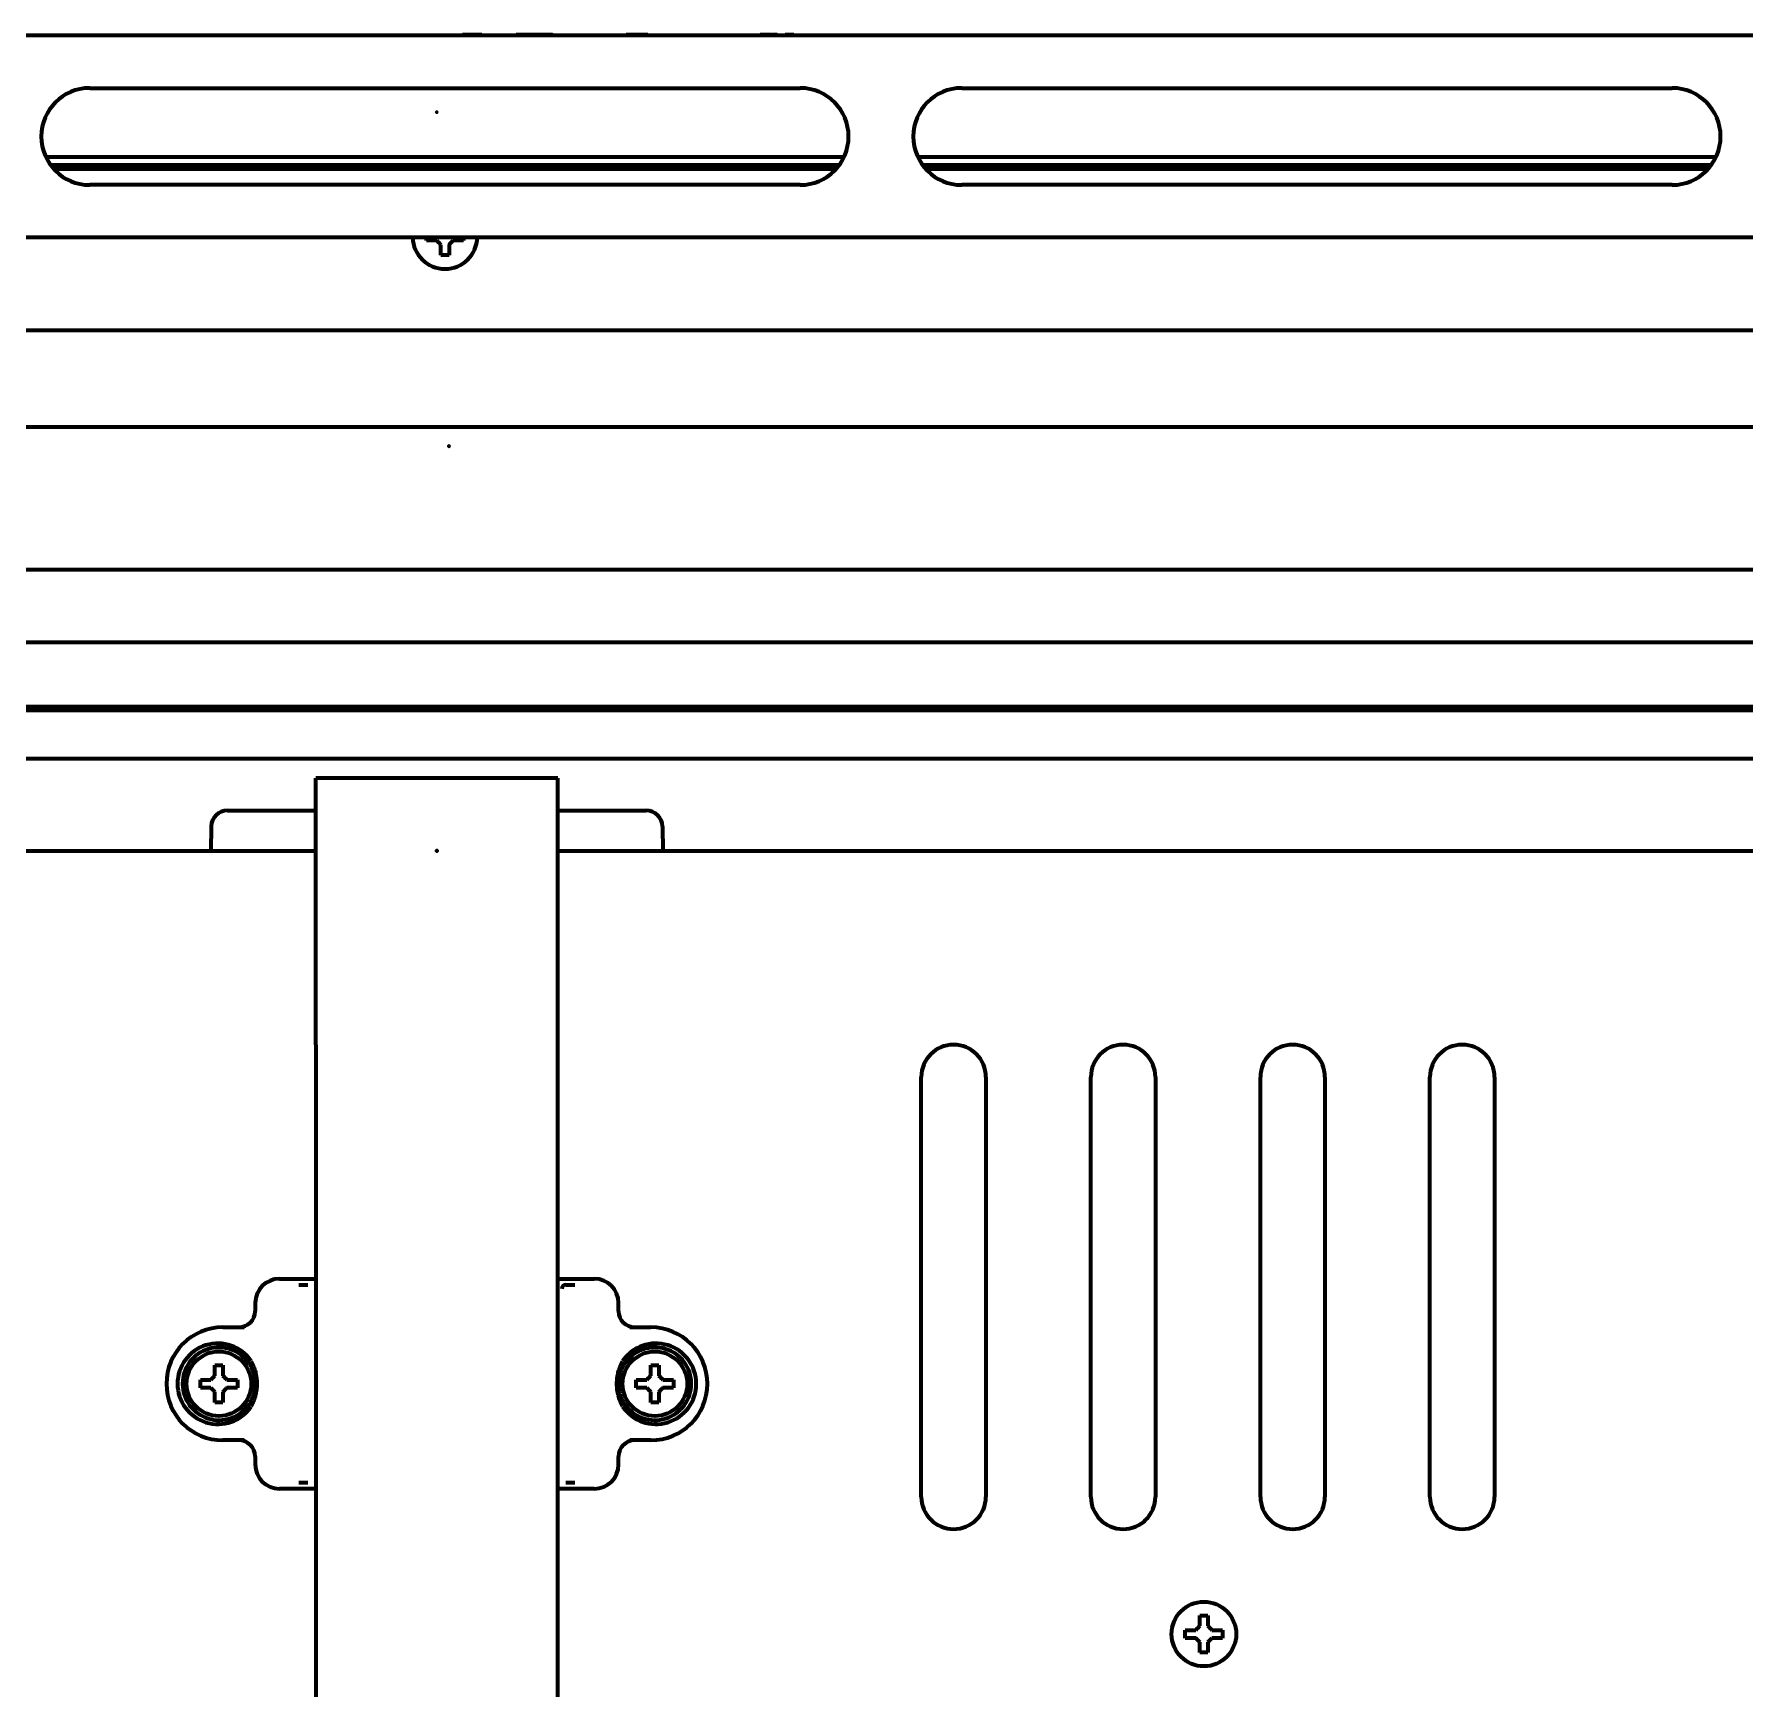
# Model space of a CAD drawing. Header units: inches. Extents: x -2898 to 7248, y 606 to 5598.
# Drawn here: x 3035.2 to 3247, y 5314.3 to 5519.2 of the extents above; entities that cross this region are included whole.
import ezdxf

# ---------------------------------------------------------------- set-up
doc = ezdxf.new("R2010")
doc.units = ezdxf.units.IN

msp = doc.modelspace()

# ---------------------------------------------------------------- linework, layer by layer
at = {"linetype": 'Continuous', "lineweight": 70}
for p, q in [((3359.05, 5519.05), (2813.05, 5519.05)), ((3038.2, 5519.05), (3038.2, 5519.15)), ((3040, 5519.05), (3040, 5519.15)), ((3042.46, 5519.05), (3042.46, 5519.15)), ((3042.72, 5519.05), (3042.72, 5519.15)), ((3044.06, 5519.05), (3044.06, 5519.15)), ((3047.02, 5519.05), (3047.02, 5519.15)), ((3047.41, 5519.05), (3047.41, 5519.15)), ((3048.6, 5519.22), (3048.6, 5519.05)), ((3048.96, 5519.05), (3048.96, 5519.22)), ((3051.18, 5519.05), (3051.18, 5519.15)), ((3052.05, 5519.22), (3052.05, 5519.05)), ((3054.59, 5519.05), (3054.59, 5519.15)), ((3057.97, 5519.05), (3057.97, 5519.15)), ((3058.41, 5519.05), (3058.41, 5519.15)), ((3068.89, 5519.05), (3068.89, 5519.22)), ((3080.13, 5519.05), (3080.13, 5519.22)), ((3083.19, 5519.22), (3083.19, 5519.05)), ((3086.05, 5519.05), (3086.04, 5519.05)), ((3088.24, 5519.05), (3088.24, 5519.15)), ((3090.6, 5519.05), (3090.6, 5519.15)), ((3094.86, 5519.05), (3094.86, 5519.15)), ((3096.7, 5519.05), (3096.7, 5519.15)), ((3099.18, 5519.05), (3099.18, 5519.15)), ((3099.39, 5519.05), (3099.39, 5519.15)), ((3100.31, 5519.22), (3100.31, 5519.05)), ((3104.26, 5519.05), (3104.26, 5519.22)), ((3104.68, 5519.22), (3104.68, 5519.05)), ((3107.31, 5519.05), (3107.31, 5519.15)), ((3107.5, 5519.05), (3107.5, 5519.22)), ((3108.48, 5519.05), (3108.48, 5519.15)), ((3111.17, 5519.05), (3111.17, 5519.15)), ((3116.52, 5519.05), (3116.52, 5519.22)), ((3117.21, 5519.05), (3117.21, 5519.15)), ((3117.42, 5519.05), (3117.42, 5519.15)), ((3122.7, 5519.05), (3122.7, 5519.22)), ((3122.84, 5519.05), (3122.84, 5519.22)), ((3124.49, 5519.22), (3124.49, 5519.05)), ((3125.08, 5519.05), (3125.08, 5519.15)), ((3125.83, 5519.05), (3125.83, 5519.15)), ((3125.88, 5519.05), (3125.88, 5519.15)), ((3126.52, 5519.05), (3126.52, 5519.15)), ((3126.6, 5519.15), (3126.6, 5519.05)), ((3127.19, 5519.05), (3127.19, 5519.15)), ((3128.19, 5519.05), (3128.19, 5519.15)), ((3128.62, 5519.05), (3128.62, 5519.15)), ((3128.63, 5519.05), (3128.63, 5519.15)), ((3129.28, 5519.15), (3129.2, 5519.15)), ((3129.2, 5519.05), (3129.2, 5519.15)), ((3129.28, 5519.05), (3129.28, 5519.15)), ((3142.6, 5519.05), (3142.6, 5519.22)), ((3144.89, 5519.22), (3144.89, 5519.05)), ((3146.7, 5519.05), (3146.7, 5519.15)), ((3148.1, 5519.05), (3148.1, 5519.15)), ((3148.52, 5519.05), (3148.52, 5519.15)), ((3150.97, 5519.05), (3150.97, 5519.22)), ((3153.75, 5519.05), (3153.75, 5519.22)), ((3175.5, 5519.05), (3175.5, 5519.22)), ((3042.05, 5512.55), (3130.05, 5512.55)), ((3150.05, 5512.55), (3238.05, 5512.55)), ((3036.6, 5504.05), (3135.49, 5504.05)), ((3037.18, 5503.05), (3134.91, 5503.05)), ((3037.58, 5502.55), (3134.52, 5502.55)), ((3144.59, 5504.05), (3243.5, 5504.05)), ((3145.17, 5503.05), (3242.92, 5503.05)), ((3145.57, 5502.55), (3242.52, 5502.55)), ((3130.05, 5500.55), (3042.05, 5500.55)), ((3238.05, 5500.55), (3150.05, 5500.55)), ((3359.05, 5494.05), (2813.05, 5494.05)), ((3083.75, 5493.65), (3083.75, 5494.05)), ((3088.35, 5494.05), (3088.35, 5493.65)), ((2833.92, 5482.55), (3338.18, 5482.55)), ((3366.33, 5470.55), (2805.77, 5470.55)), ((2779.28, 5452.9), (3392.81, 5452.9)), ((2767.76, 5443.9), (3404.33, 5443.9)), ((2754.49, 5435.5), (3415.61, 5435.5)), ((3410.8, 5435.91), (2759.3, 5435.91)), ((2756.56, 5429.5), (3413.54, 5429.5)), ((3070.05, 5394.05), (3070.05, 5427.05)), ((3100.05, 5427.05), (3070.05, 5427.05)), ((3100.05, 5394.05), (3100.05, 5427.05)), ((3059.1, 5423.05), (3064.1, 5423.05)), ((3064.1, 5423.05), (3070.05, 5423.05)), ((3100.05, 5423.05), (3106, 5423.05)), ((3106, 5423.05), (3110.99, 5423.05)), ((3057.1, 5421.08), (3057.05, 5418.05)), ((3112.99, 5421.08), (3113.05, 5418.05)), ((2756.56, 5418.05), (3070.05, 5418.05)), ((3100.04, 5418.05), (3413.54, 5418.05)), ((3070.05, 5394.05), (3070.05, 5243.05)), ((3100.05, 5243.05), (3100.05, 5394.05)), ((3145.05, 5338.05), (3145.05, 5390.05)), ((3153.05, 5390.05), (3153.05, 5338.05)), ((3166.05, 5338.05), (3166.05, 5390.05)), ((3174.05, 5390.05), (3174.05, 5338.05)), ((3187.05, 5338.05), (3187.05, 5390.05)), ((3195.05, 5390.05), (3195.05, 5338.05)), ((3208.05, 5338.05), (3208.05, 5390.05)), ((3216.05, 5390.05), (3216.05, 5338.05)), ((3065.55, 5365.05), (3070.05, 5365.05)), ((3100.05, 5365.05), (3104.54, 5365.05)), ((3067.94, 5364.31), (3069.08, 5364.31)), ((3101.02, 5364.31), (3102.15, 5364.31)), ((3062.55, 5362.06), (3062.55, 5361.05)), ((3107.55, 5361.05), (3107.55, 5362.06)), ((3058.55, 5359.05), (3061.16, 5359.05)), ((3108.93, 5359.05), (3111.55, 5359.05)), ((3055.75, 5352.05), (3055.75, 5352.55)), ((3055.75, 5351.55), (3055.75, 5352.05)), ((3060.35, 5352.55), (3060.35, 5352.05)), ((3060.35, 5352.05), (3060.35, 5351.55)), ((3109.75, 5352.05), (3109.75, 5352.55)), ((3109.75, 5351.55), (3109.75, 5352.05)), ((3114.35, 5352.55), (3114.35, 5352.05)), ((3114.35, 5352.05), (3114.35, 5351.55)), ((3061.16, 5345.05), (3058.55, 5345.05)), ((3111.55, 5345.05), (3108.93, 5345.05)), ((3062.55, 5343.05), (3062.55, 5342.04)), ((3107.55, 5342.04), (3107.55, 5343.05)), ((3069.08, 5339.79), (3067.94, 5339.79)), ((3102.15, 5339.79), (3101.02, 5339.79)), ((3070.05, 5339.05), (3065.55, 5339.05)), ((3104.54, 5339.05), (3100.05, 5339.05)), ((3177.75, 5321.05), (3177.75, 5321.55)), ((3177.75, 5320.55), (3177.75, 5321.05)), ((3182.35, 5321.55), (3182.35, 5321.05)), ((3182.35, 5321.05), (3182.35, 5320.55))]:
    msp.add_line(p, q, dxfattribs=at)
for centre, radius in [((3085.05, 5509.55), 0.0025), ((3086.55, 5468.2), 0.0025), ((3058.05, 5352.05), 4), ((3112.05, 5352.05), 4), ((3180.05, 5321.05), 4)]:
    msp.add_circle(centre, radius, dxfattribs=at)
for centre, radius, start, end in [((3042.05, 5506.55), 6, 90, 270), ((3130.05, 5506.55), 6, 270, 90), ((3150.05, 5506.55), 6, 90, 270), ((3238.05, 5506.55), 6, 270, 90), ((3086.05, 5494.15), 4, 181.4344, 358.5713), ((3059.1, 5421.05), 2, 90, 179), ((3110.99, 5421.05), 2, 1, 90), ((3149.05, 5390.05), 4, 0, 180), ((3170.05, 5390.05), 4, 0, 180), ((3191.05, 5390.05), 4, 0, 180), ((3212.05, 5390.05), 4, 0, 180), ((3058.55, 5352.05), 7, 90, 270), ((3111.55, 5352.05), 7, 270, 90), ((3057.92, 5352.05), 5, 34.3523, 325.6477), ((3058.05, 5352.05), 4.5, 34.3523, 325.6477), ((3112.18, 5352.05), 5, 214.3523, 145.6477), ((3112.05, 5352.05), 4.5, 214.3523, 145.6477), ((3149.05, 5338.05), 4, 180, 0), ((3170.05, 5338.05), 4, 180, 0), ((3191.05, 5338.05), 4, 180, 0), ((3212.05, 5338.05), 4, 180, 0)]:
    msp.add_arc(centre, radius, start, end, dxfattribs=at)
for centre, major_axis, ratio, start_param, end_param in [((3065.57, 5362.05), (2.89, -0.89), 0.993, 1.872734, 3.439565), ((3104.53, 5362.05), (2.89, 0.89), 0.993, 5.985213, 7.552044), ((3101.02, 5363.81), (0.248, 0.434), 0.9975, 0.520128, 2.088768), ((3060.53, 5361.05), (2.01, 0), 0.993605, 4.712389, 6.283185), ((3109.56, 5361.05), (2.01, 0), 0.993605, 3.141593, 4.712389), ((3060.53, 5343.05), (-2.01, 0), 0.993605, 3.141593, 4.712389), ((3109.56, 5343.05), (-2.01, 0), 0.993605, 4.712389, 6.283185), ((3065.57, 5342.05), (-2.89, -0.89), 0.993, 5.985213, 7.552044), ((3104.53, 5342.05), (-2.89, 0.89), 0.993, 1.872734, 3.439565)]:
    msp.add_ellipse(centre, major_axis=major_axis, ratio=ratio, start_param=start_param, end_param=end_param, dxfattribs=at)
for points, degree, knots in [([(3090.6, 5519.15), (3090.3, 5519.15), (3090.01, 5519.15), (3089.71, 5519.15), (3089.13, 5519.15), (3088.83, 5519.15), (3088.54, 5519.15), (3088.24, 5519.15)], 4, [0, 0, 0, 0, 0, 0.5, 0.5, 0.5, 1, 1, 1, 1, 1]), ([(3096.7, 5519.15), (3096.5, 5519.15), (3096.29, 5519.15), (3096.09, 5519.15), (3095.63, 5519.15), (3095.37, 5519.15), (3095.12, 5519.15), (3094.86, 5519.15)], 4, [0, 0, 0, 0, 0, 0.445686, 0.445686, 0.445686, 1, 1, 1, 1, 1]), ([(3099.18, 5519.15), (3098.87, 5519.15), (3098.56, 5519.15), (3098.25, 5519.15), (3097.63, 5519.15), (3097.32, 5519.15), (3097.01, 5519.15), (3096.7, 5519.15)], 4, [0, 0, 0, 0, 0, 0.5, 0.5, 0.5, 1, 1, 1, 1, 1]), ([(3111.17, 5519.15), (3110.72, 5519.15), (3110.28, 5519.15), (3109.38, 5519.15), (3108.93, 5519.15), (3108.48, 5519.15)], 3, [0, 0, 0, 0, 0.5, 0.5, 1, 1, 1, 1]), ([(3125.83, 5519.15), (3125.71, 5519.15), (3125.58, 5519.15), (3125.33, 5519.15), (3125.2, 5519.15), (3125.08, 5519.15)], 3, [0, 0, 0, 0, 0.5, 0.5, 1, 1, 1, 1]), ([(3125.88, 5519.15), (3125.87, 5519.15), (3125.87, 5519.15), (3125.85, 5519.15), (3125.84, 5519.15), (3125.83, 5519.15)], 3, [0, 0, 0, 0, 0.5, 0.5, 1, 1, 1, 1]), ([(3128.62, 5519.15), (3128.55, 5519.15), (3128.48, 5519.15), (3128.33, 5519.15), (3128.26, 5519.15), (3128.19, 5519.15)], 3, [0, 0, 0, 0, 0.5, 0.5, 1, 1, 1, 1]), ([(3128.63, 5519.15), (3128.63, 5519.15), (3128.63, 5519.15), (3128.62, 5519.15), (3128.62, 5519.15), (3128.62, 5519.15)], 3, [0, 0, 0, 0, 0.5, 0.5, 1, 1, 1, 1]), ([(3129.2, 5519.15), (3129.1, 5519.15), (3129.01, 5519.15), (3128.82, 5519.15), (3128.73, 5519.15), (3128.63, 5519.15)], 3, [0, 0, 0, 0, 0.5, 0.5, 1, 1, 1, 1]), ([(3085.55, 5491.85), (3085.55, 5492.05), (3085.55, 5492.26), (3085.55, 5492.59), (3085.55, 5492.7), (3085.55, 5492.92), (3085.55, 5493.03), (3085.55, 5493.15)], 3, [0, 0, 0, 0, 0.5, 0.5, 0.75, 0.75, 1, 1, 1, 1]), ([(3088.35, 5493.65), (3088.14, 5493.65), (3087.93, 5493.65), (3087.61, 5493.65), (3087.5, 5493.65), (3087.28, 5493.65), (3087.16, 5493.65), (3087.05, 5493.65)], 3, [0, 0, 0, 0, 0.5, 0.5, 0.75, 0.75, 1, 1, 1, 1]), ([(3058.55, 5354.35), (3058.55, 5354.14), (3058.55, 5353.94), (3058.55, 5353.61), (3058.55, 5353.5), (3058.55, 5353.28), (3058.55, 5353.16), (3058.55, 5353.05)], 3, [0, 0, 0, 0, 0.5, 0.5, 0.75, 0.75, 1, 1, 1, 1]), ([(3061.76, 5349.51), (3061.83, 5349.6), (3061.89, 5349.7), (3062, 5349.89), (3062.05, 5349.99), (3062.15, 5350.19), (3062.19, 5350.29), (3062.25, 5350.45), (3062.27, 5350.5), (3062.31, 5350.61), (3062.35, 5350.71), (3062.38, 5350.82), (3062.41, 5350.93), (3062.42, 5350.98), (3062.46, 5351.15), (3062.48, 5351.26), (3062.51, 5351.48), (3062.53, 5351.59), (3062.54, 5351.82), (3062.55, 5351.94), (3062.55, 5352.11), (3062.55, 5352.17), (3062.54, 5352.28), (3062.54, 5352.34), (3062.52, 5352.51), (3062.51, 5352.62), (3062.48, 5352.84), (3062.46, 5352.95), (3062.42, 5353.12), (3062.4, 5353.17), (3062.37, 5353.28), (3062.36, 5353.34), (3062.31, 5353.5), (3062.27, 5353.6), (3062.19, 5353.81), (3062.15, 5353.91), (3062.05, 5354.11), (3062, 5354.21), (3061.89, 5354.4), (3061.83, 5354.49), (3061.76, 5354.59)], 3, [0, 0, 0, 0, 0.0625, 0.0625, 0.125, 0.125, 0.1875, 0.1875, 0.21875, 0.21875, 0.25, 0.28125, 0.28125, 0.3125, 0.3125, 0.375, 0.375, 0.4375, 0.4375, 0.5, 0.5, 0.53125, 0.53125, 0.5625, 0.5625, 0.625, 0.625, 0.6875, 0.6875, 0.71875, 0.71875, 0.75, 0.75, 0.8125, 0.8125, 0.875, 0.875, 0.9375, 0.9375, 1, 1, 1, 1]), ([(3062.05, 5354.87), (3062.1, 5354.76), (3062.16, 5354.65), (3062.26, 5354.43), (3062.31, 5354.32), (3062.44, 5353.98), (3062.51, 5353.75), (3062.58, 5353.45), (3062.6, 5353.39), (3062.62, 5353.27), (3062.63, 5353.21), (3062.67, 5353.03), (3062.68, 5352.91), (3062.71, 5352.67), (3062.72, 5352.54), (3062.74, 5352.3), (3062.74, 5352.17), (3062.74, 5351.93), (3062.74, 5351.8), (3062.73, 5351.56), (3062.71, 5351.43), (3062.69, 5351.19), (3062.67, 5351.07), (3062.63, 5350.89), (3062.62, 5350.83), (3062.6, 5350.71), (3062.57, 5350.59), (3062.54, 5350.47), (3062.51, 5350.35), (3062.49, 5350.29), (3062.44, 5350.12), (3062.4, 5350), (3062.31, 5349.78), (3062.26, 5349.66), (3062.16, 5349.44), (3062.1, 5349.33), (3062.05, 5349.23)], 3, [0, 0, 0, 0, 0.0625, 0.0625, 0.125, 0.125, 0.25, 0.25, 0.28125, 0.28125, 0.3125, 0.3125, 0.375, 0.375, 0.4375, 0.4375, 0.5, 0.5, 0.5625, 0.5625, 0.625, 0.625, 0.6875, 0.6875, 0.71875, 0.71875, 0.75, 0.78125, 0.78125, 0.8125, 0.8125, 0.875, 0.875, 0.9375, 0.9375, 1, 1, 1, 1]), ([(3108.05, 5349.23), (3107.99, 5349.33), (3107.93, 5349.44), (3107.83, 5349.66), (3107.79, 5349.78), (3107.66, 5350.12), (3107.58, 5350.35), (3107.51, 5350.64), (3107.5, 5350.7), (3107.47, 5350.82), (3107.46, 5350.88), (3107.43, 5351.06), (3107.41, 5351.19), (3107.38, 5351.43), (3107.37, 5351.55), (3107.35, 5351.8), (3107.35, 5351.92), (3107.35, 5352.17), (3107.35, 5352.29), (3107.37, 5352.54), (3107.38, 5352.66), (3107.41, 5352.9), (3107.43, 5353.03), (3107.46, 5353.21), (3107.47, 5353.27), (3107.5, 5353.39), (3107.52, 5353.51), (3107.55, 5353.62), (3107.59, 5353.74), (3107.6, 5353.8), (3107.66, 5353.98), (3107.7, 5354.09), (3107.79, 5354.32), (3107.83, 5354.43), (3107.93, 5354.65), (3107.99, 5354.76), (3108.05, 5354.87)], 3, [0, 0, 0, 0, 0.0625, 0.0625, 0.125, 0.125, 0.25, 0.25, 0.28125, 0.28125, 0.3125, 0.3125, 0.375, 0.375, 0.4375, 0.4375, 0.5, 0.5, 0.5625, 0.5625, 0.625, 0.625, 0.6875, 0.6875, 0.71875, 0.71875, 0.75, 0.78125, 0.78125, 0.8125, 0.8125, 0.875, 0.875, 0.9375, 0.9375, 1, 1, 1, 1]), ([(3108.33, 5354.59), (3108.27, 5354.49), (3108.21, 5354.4), (3108.1, 5354.2), (3108.04, 5354.11), (3107.95, 5353.91), (3107.9, 5353.8), (3107.84, 5353.65), (3107.82, 5353.6), (3107.78, 5353.49), (3107.75, 5353.38), (3107.72, 5353.27), (3107.69, 5353.17), (3107.67, 5353.11), (3107.64, 5352.95), (3107.62, 5352.84), (3107.58, 5352.61), (3107.57, 5352.5), (3107.55, 5352.27), (3107.55, 5352.16), (3107.55, 5351.99), (3107.55, 5351.93), (3107.55, 5351.82), (3107.56, 5351.76), (3107.57, 5351.59), (3107.58, 5351.48), (3107.62, 5351.25), (3107.64, 5351.14), (3107.68, 5350.98), (3107.69, 5350.92), (3107.72, 5350.81), (3107.74, 5350.76), (3107.79, 5350.6), (3107.82, 5350.49), (3107.9, 5350.29), (3107.95, 5350.19), (3108.04, 5349.99), (3108.1, 5349.89), (3108.21, 5349.7), (3108.27, 5349.6), (3108.33, 5349.51)], 3, [0, 0, 0, 0, 0.0625, 0.0625, 0.125, 0.125, 0.1875, 0.1875, 0.21875, 0.21875, 0.25, 0.28125, 0.28125, 0.3125, 0.3125, 0.375, 0.375, 0.4375, 0.4375, 0.5, 0.5, 0.53125, 0.53125, 0.5625, 0.5625, 0.625, 0.625, 0.6875, 0.6875, 0.71875, 0.71875, 0.75, 0.75, 0.8125, 0.8125, 0.875, 0.875, 0.9375, 0.9375, 1, 1, 1, 1]), ([(3112.55, 5354.35), (3112.55, 5354.14), (3112.55, 5353.94), (3112.55, 5353.61), (3112.55, 5353.5), (3112.55, 5353.28), (3112.55, 5353.16), (3112.55, 5353.05)], 3, [0, 0, 0, 0, 0.5, 0.5, 0.75, 0.75, 1, 1, 1, 1]), ([(3055.75, 5352.55), (3055.95, 5352.55), (3056.16, 5352.55), (3056.48, 5352.55), (3056.59, 5352.55), (3056.82, 5352.55), (3056.93, 5352.55), (3057.05, 5352.55)], 3, [0, 0, 0, 0, 0.5, 0.5, 0.75, 0.75, 1, 1, 1, 1]), ([(3109.75, 5352.55), (3109.95, 5352.55), (3110.16, 5352.55), (3110.48, 5352.55), (3110.59, 5352.55), (3110.82, 5352.55), (3110.93, 5352.55), (3111.05, 5352.55)], 3, [0, 0, 0, 0, 0.5, 0.5, 0.75, 0.75, 1, 1, 1, 1]), ([(3057.55, 5349.75), (3057.55, 5349.95), (3057.55, 5350.16), (3057.55, 5350.49), (3057.55, 5350.6), (3057.55, 5350.82), (3057.55, 5350.93), (3057.55, 5351.05)], 3, [0, 0, 0, 0, 0.5, 0.5, 0.75, 0.75, 1, 1, 1, 1]), ([(3060.35, 5351.55), (3060.14, 5351.55), (3059.93, 5351.55), (3059.61, 5351.55), (3059.5, 5351.55), (3059.28, 5351.55), (3059.16, 5351.55), (3059.05, 5351.55)], 3, [0, 0, 0, 0, 0.5, 0.5, 0.75, 0.75, 1, 1, 1, 1]), ([(3111.55, 5349.75), (3111.55, 5349.95), (3111.55, 5350.16), (3111.55, 5350.49), (3111.55, 5350.6), (3111.55, 5350.82), (3111.55, 5350.93), (3111.55, 5351.05)], 3, [0, 0, 0, 0, 0.5, 0.5, 0.75, 0.75, 1, 1, 1, 1]), ([(3114.35, 5351.55), (3114.14, 5351.55), (3113.93, 5351.55), (3113.61, 5351.55), (3113.5, 5351.55), (3113.28, 5351.55), (3113.16, 5351.55), (3113.05, 5351.55)], 3, [0, 0, 0, 0, 0.5, 0.5, 0.75, 0.75, 1, 1, 1, 1]), ([(3180.55, 5323.35), (3180.55, 5323.14), (3180.55, 5322.94), (3180.55, 5322.61), (3180.55, 5322.5), (3180.55, 5322.28), (3180.55, 5322.16), (3180.55, 5322.05)], 3, [0, 0, 0, 0, 0.5, 0.5, 0.75, 0.75, 1, 1, 1, 1]), ([(3177.75, 5321.55), (3177.95, 5321.55), (3178.16, 5321.55), (3178.48, 5321.55), (3178.59, 5321.55), (3178.82, 5321.55), (3178.93, 5321.55), (3179.05, 5321.55)], 3, [0, 0, 0, 0, 0.5, 0.5, 0.75, 0.75, 1, 1, 1, 1]), ([(3182.35, 5320.55), (3182.14, 5320.55), (3181.93, 5320.55), (3181.61, 5320.55), (3181.5, 5320.55), (3181.28, 5320.55), (3181.16, 5320.55), (3181.05, 5320.55)], 3, [0, 0, 0, 0, 0.5, 0.5, 0.75, 0.75, 1, 1, 1, 1]), ([(3179.55, 5318.75), (3179.55, 5318.95), (3179.55, 5319.16), (3179.55, 5319.49), (3179.55, 5319.6), (3179.55, 5319.82), (3179.55, 5319.93), (3179.55, 5320.05)], 3, [0, 0, 0, 0, 0.5, 0.5, 0.75, 0.75, 1, 1, 1, 1])]:
    msp.add_open_spline(points, degree=degree, knots=knots, dxfattribs=at)
for points, weights, degree, knots in [([(3099.39, 5519.15), (3099.39, 5519.15), (3099.38, 5519.15), (3099.38, 5519.15), (3099.36, 5519.15), (3099.34, 5519.15), (3099.33, 5519.15), (3099.3, 5519.15), (3099.28, 5519.15), (3099.26, 5519.15), (3099.23, 5519.15), (3099.22, 5519.15), (3099.21, 5519.15), (3099.19, 5519.15), (3099.18, 5519.15), (3099.18, 5519.15), (3099.18, 5519.15), (3099.18, 5519.15), (3099.18, 5519.15), (3099.18, 5519.15), (3099.18, 5519.15)], [0.500060786338, 0.500060786338, 0.500060786338, 0.500060786338, 0.500055877945, 0.500054241814, 0.500055877945, 0.500059979791, 0.500059710942, 0.500059979791, 0.500060139876, 0.500059924388, 0.500060139876, 0.500044676411, 0.500039306435, 0.500044676411, 0.500060786338, 0.500060786338, 0.500060786338, 0.500060786338, 0.500060786338], 4, [0, 0, 0, 0, 0, 0.046603, 0.046603, 0.046603, 0.225989, 0.225989, 0.225989, 0.470421, 0.470421, 0.470421, 0.707753, 0.707753, 0.707753, 0.840889, 0.840889, 0.840889, 0.840889, 1, 1, 1, 1, 1]), ([(3126.52, 5519.15), (3126.52, 5519.15), (3126.51, 5519.15), (3126.51, 5519.15), (3126.51, 5519.15), (3126.49, 5519.15), (3126.47, 5519.15), (3126.45, 5519.15), (3126.43, 5519.15), (3126.4, 5519.15), (3126.33, 5519.15), (3126.27, 5519.15), (3126.09, 5519.15), (3125.99, 5519.15), (3125.88, 5519.15)], [0.500151228861, 0.4999289487, 0.499951703463, 0.500219493152, 0.47562565834, 0.47562565834, 0.500219493152, 0.479696140891, 0.479696140891, 0.500219493152, 0.500030182143, 0.500030182143, 0.500219493152, 0.500219493152, 0.500219493152], 3, [0, 0, 0, 0, 0.211241, 0.211241, 0.211241, 0.308706, 0.308706, 0.308706, 0.40485, 0.40485, 0.40485, 0.634555, 0.634555, 1, 1, 1, 1]), ([(3127.19, 5519.15), (3127.1, 5519.15), (3127, 5519.15), (3126.86, 5519.15), (3126.82, 5519.15), (3126.75, 5519.15), (3126.72, 5519.15), (3126.67, 5519.15), (3126.64, 5519.15), (3126.62, 5519.15), (3126.61, 5519.15), (3126.6, 5519.15), (3126.6, 5519.15)], [0.500006319012, 0.500006319012, 0.500006319012, 0.499675873131, 0.499675873131, 0.499157159944, 0.499157159944, 0.498919649512, 0.498919649512, 0.500006319012, 0.443892118509, 0.443892118509, 0.500006319012], 3, [0, 0, 0, 0, 0.484473, 0.484473, 0.670336, 0.670336, 0.828748, 0.828748, 0.946908, 0.946908, 0.946908, 1, 1, 1, 1])]:
    msp.add_rational_spline(points, weights, degree=degree, knots=knots, dxfattribs=at)
for points in [[(3085.05, 5493.65), (3084.99, 5493.65), (3084.88, 5493.65), (3084.72, 5493.65), (3084.56, 5493.65), (3084.41, 5493.65), (3084.26, 5493.65), (3084.1, 5493.65), (3083.93, 5493.65), (3083.81, 5493.65), (3083.75, 5493.65)], [(3085.55, 5493.15), (3085.52, 5493.17), (3085.47, 5493.23), (3085.4, 5493.3), (3085.32, 5493.37), (3085.25, 5493.44), (3085.18, 5493.51), (3085.12, 5493.58), (3085.07, 5493.62), (3085.05, 5493.65)], [(3086.55, 5491.85), (3086.38, 5491.85), (3086.05, 5491.85), (3085.71, 5491.85), (3085.55, 5491.85)], [(3087.05, 5493.65), (3087.02, 5493.62), (3086.98, 5493.58), (3086.9, 5493.51), (3086.83, 5493.43), (3086.76, 5493.36), (3086.69, 5493.29), (3086.62, 5493.22), (3086.57, 5493.17), (3086.55, 5493.15)], [(3086.55, 5493.15), (3086.55, 5493.09), (3086.55, 5492.99), (3086.55, 5492.82), (3086.55, 5492.66), (3086.55, 5492.51), (3086.55, 5492.36), (3086.55, 5492.2), (3086.55, 5492.04), (3086.55, 5491.91), (3086.55, 5491.85)], [(3057.55, 5353.05), (3057.55, 5353.1), (3057.55, 5353.21), (3057.55, 5353.37), (3057.55, 5353.53), (3057.55, 5353.69), (3057.55, 5353.84), (3057.55, 5353.99), (3057.55, 5354.16), (3057.55, 5354.28), (3057.55, 5354.35)], [(3057.55, 5354.35), (3057.71, 5354.35), (3058.05, 5354.35), (3058.38, 5354.35), (3058.55, 5354.35)], [(3111.55, 5353.05), (3111.55, 5353.1), (3111.55, 5353.21), (3111.55, 5353.37), (3111.55, 5353.53), (3111.55, 5353.69), (3111.55, 5353.84), (3111.55, 5353.99), (3111.55, 5354.16), (3111.55, 5354.28), (3111.55, 5354.35)], [(3111.55, 5354.35), (3111.71, 5354.35), (3112.05, 5354.35), (3112.38, 5354.35), (3112.55, 5354.35)], [(3057.05, 5352.55), (3057.07, 5352.57), (3057.12, 5352.62), (3057.19, 5352.69), (3057.26, 5352.76), (3057.33, 5352.83), (3057.4, 5352.9), (3057.48, 5352.98), (3057.52, 5353.02), (3057.55, 5353.05)], [(3058.55, 5353.05), (3058.57, 5353.02), (3058.62, 5352.97), (3058.7, 5352.9), (3058.77, 5352.83), (3058.84, 5352.75), (3058.91, 5352.69), (3058.98, 5352.62), (3059.02, 5352.57), (3059.05, 5352.55)], [(3059.05, 5352.55), (3059.1, 5352.55), (3059.21, 5352.55), (3059.37, 5352.55), (3059.53, 5352.55), (3059.69, 5352.55), (3059.84, 5352.55), (3059.99, 5352.55), (3060.16, 5352.55), (3060.28, 5352.55), (3060.35, 5352.55)], [(3111.05, 5352.55), (3111.07, 5352.57), (3111.12, 5352.62), (3111.19, 5352.69), (3111.26, 5352.76), (3111.33, 5352.83), (3111.4, 5352.9), (3111.48, 5352.98), (3111.52, 5353.02), (3111.55, 5353.05)], [(3112.55, 5353.05), (3112.57, 5353.02), (3112.62, 5352.97), (3112.7, 5352.9), (3112.77, 5352.83), (3112.84, 5352.75), (3112.91, 5352.69), (3112.98, 5352.62), (3113.02, 5352.57), (3113.05, 5352.55)], [(3113.05, 5352.55), (3113.1, 5352.55), (3113.21, 5352.55), (3113.37, 5352.55), (3113.53, 5352.55), (3113.69, 5352.55), (3113.84, 5352.55), (3113.99, 5352.55), (3114.16, 5352.55), (3114.28, 5352.55), (3114.35, 5352.55)], [(3057.05, 5351.55), (3056.99, 5351.55), (3056.88, 5351.55), (3056.72, 5351.55), (3056.56, 5351.55), (3056.41, 5351.55), (3056.26, 5351.55), (3056.1, 5351.55), (3055.93, 5351.55), (3055.81, 5351.55), (3055.75, 5351.55)], [(3057.55, 5351.05), (3057.52, 5351.07), (3057.47, 5351.13), (3057.4, 5351.2), (3057.32, 5351.27), (3057.25, 5351.34), (3057.18, 5351.41), (3057.12, 5351.48), (3057.07, 5351.52), (3057.05, 5351.55)], [(3059.05, 5351.55), (3059.02, 5351.52), (3058.98, 5351.48), (3058.9, 5351.41), (3058.83, 5351.33), (3058.76, 5351.26), (3058.69, 5351.19), (3058.62, 5351.12), (3058.57, 5351.07), (3058.55, 5351.05)], [(3058.55, 5351.05), (3058.55, 5350.99), (3058.55, 5350.89), (3058.55, 5350.72), (3058.55, 5350.56), (3058.55, 5350.41), (3058.55, 5350.26), (3058.55, 5350.1), (3058.55, 5349.94), (3058.55, 5349.81), (3058.55, 5349.75)], [(3111.05, 5351.55), (3110.99, 5351.55), (3110.88, 5351.55), (3110.72, 5351.55), (3110.56, 5351.55), (3110.41, 5351.55), (3110.26, 5351.55), (3110.1, 5351.55), (3109.93, 5351.55), (3109.81, 5351.55), (3109.75, 5351.55)], [(3111.55, 5351.05), (3111.52, 5351.07), (3111.47, 5351.13), (3111.4, 5351.2), (3111.32, 5351.27), (3111.25, 5351.34), (3111.18, 5351.41), (3111.12, 5351.48), (3111.07, 5351.52), (3111.05, 5351.55)], [(3113.05, 5351.55), (3113.02, 5351.52), (3112.98, 5351.48), (3112.9, 5351.41), (3112.83, 5351.33), (3112.76, 5351.26), (3112.69, 5351.19), (3112.62, 5351.12), (3112.57, 5351.07), (3112.55, 5351.05)], [(3112.55, 5351.05), (3112.55, 5350.99), (3112.55, 5350.89), (3112.55, 5350.72), (3112.55, 5350.56), (3112.55, 5350.41), (3112.55, 5350.26), (3112.55, 5350.1), (3112.55, 5349.94), (3112.55, 5349.81), (3112.55, 5349.75)], [(3058.55, 5349.75), (3058.38, 5349.75), (3058.05, 5349.75), (3057.71, 5349.75), (3057.55, 5349.75)], [(3112.55, 5349.75), (3112.38, 5349.75), (3112.05, 5349.75), (3111.71, 5349.75), (3111.55, 5349.75)], [(3179.55, 5322.05), (3179.55, 5322.1), (3179.55, 5322.21), (3179.55, 5322.37), (3179.55, 5322.53), (3179.55, 5322.69), (3179.55, 5322.84), (3179.55, 5322.99), (3179.55, 5323.16), (3179.55, 5323.28), (3179.55, 5323.35)], [(3179.55, 5323.35), (3179.71, 5323.35), (3180.05, 5323.35), (3180.38, 5323.35), (3180.55, 5323.35)], [(3179.05, 5320.55), (3178.99, 5320.55), (3178.88, 5320.55), (3178.72, 5320.55), (3178.56, 5320.55), (3178.41, 5320.55), (3178.26, 5320.55), (3178.1, 5320.55), (3177.93, 5320.55), (3177.81, 5320.55), (3177.75, 5320.55)], [(3179.05, 5321.55), (3179.07, 5321.57), (3179.12, 5321.62), (3179.19, 5321.69), (3179.26, 5321.76), (3179.33, 5321.83), (3179.4, 5321.9), (3179.48, 5321.98), (3179.52, 5322.02), (3179.55, 5322.05)], [(3179.55, 5320.05), (3179.52, 5320.07), (3179.47, 5320.13), (3179.4, 5320.2), (3179.32, 5320.27), (3179.25, 5320.34), (3179.18, 5320.41), (3179.12, 5320.48), (3179.07, 5320.52), (3179.05, 5320.55)], [(3180.55, 5322.05), (3180.57, 5322.02), (3180.62, 5321.97), (3180.7, 5321.9), (3180.77, 5321.83), (3180.84, 5321.75), (3180.91, 5321.69), (3180.98, 5321.62), (3181.02, 5321.57), (3181.05, 5321.55)], [(3181.05, 5320.55), (3181.02, 5320.52), (3180.98, 5320.48), (3180.9, 5320.41), (3180.83, 5320.33), (3180.76, 5320.26), (3180.69, 5320.19), (3180.62, 5320.12), (3180.57, 5320.07), (3180.55, 5320.05)], [(3181.05, 5321.55), (3181.1, 5321.55), (3181.21, 5321.55), (3181.37, 5321.55), (3181.53, 5321.55), (3181.69, 5321.55), (3181.84, 5321.55), (3181.99, 5321.55), (3182.16, 5321.55), (3182.28, 5321.55), (3182.35, 5321.55)], [(3180.55, 5318.75), (3180.38, 5318.75), (3180.05, 5318.75), (3179.71, 5318.75), (3179.55, 5318.75)], [(3180.55, 5320.05), (3180.55, 5319.99), (3180.55, 5319.89), (3180.55, 5319.72), (3180.55, 5319.56), (3180.55, 5319.41), (3180.55, 5319.26), (3180.55, 5319.1), (3180.55, 5318.94), (3180.55, 5318.81), (3180.55, 5318.75)]]:
    msp.add_open_spline(points, degree=3, dxfattribs=at)
msp.add_point((3085.05, 5418.05), dxfattribs=at)

doc.saveas('drawing.dxf')
